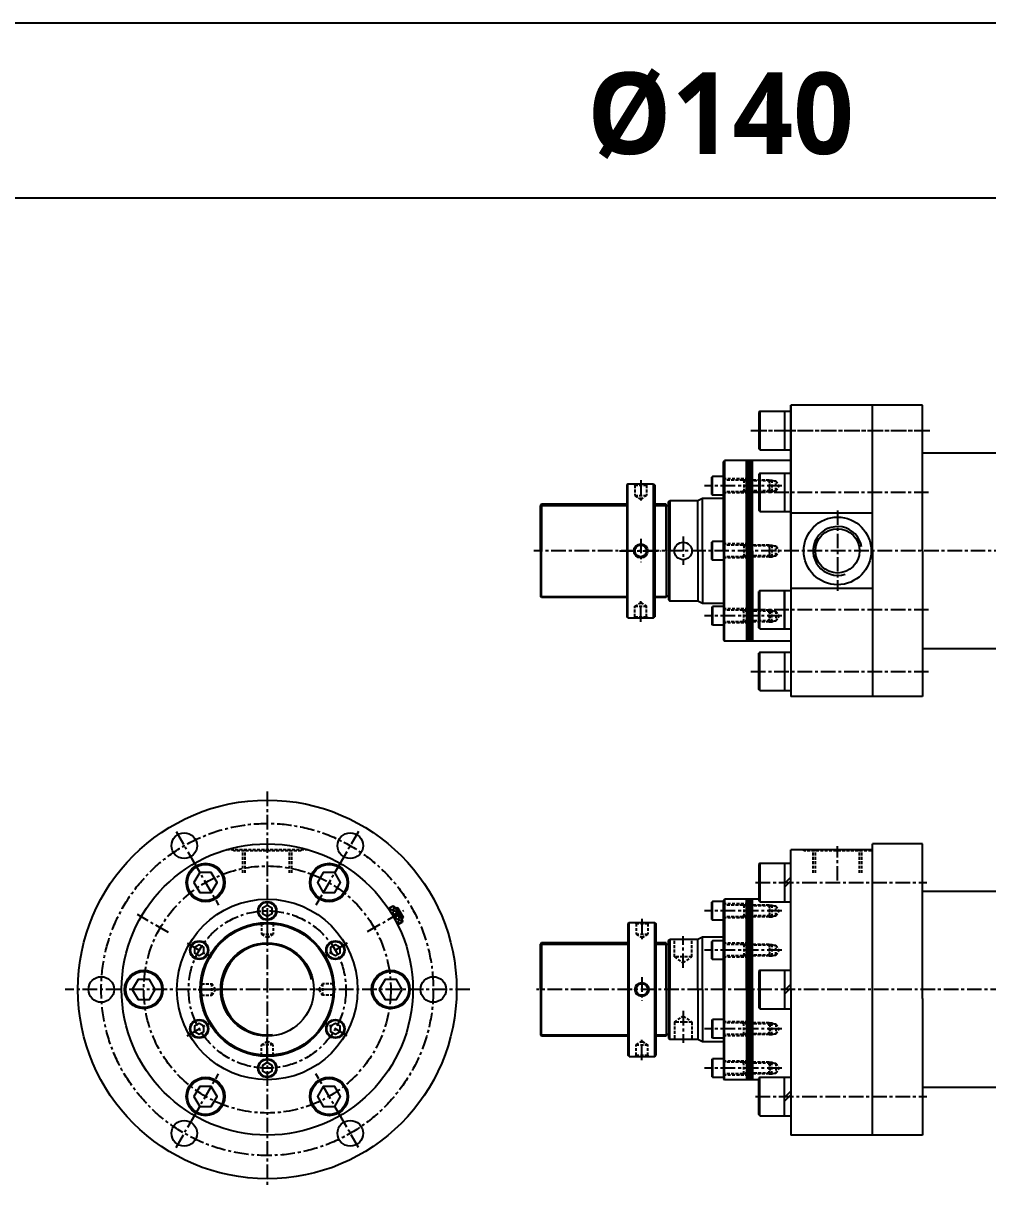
# Model space of a CAD drawing. Extents: x 0 to 8675, y 0 to 2968.
# Drawn here: x 5714 to 6541, y 1969 to 2968 of the extents above; entities that cross this region are included whole.
import ezdxf

# ---------------------------------------------------------------- set-up
doc = ezdxf.new("R2010")
doc.units = 0
doc.header["$LTSCALE"] = 5
doc.header["$MEASUREMENT"] = 0
doc.header["$PDMODE"] = 34
doc.linetypes.add('CENTERX2', pattern=[4, 2.5, -0.5, 0.5, -0.5])
doc.linetypes.add('HIDDENX2', pattern=[0.75, 0.5, -0.25])
doc.layers.get('0').update_dxf_attribs({"linetype": 'CONTINUOUS'})
doc.layers.get('Defpoints').update_dxf_attribs({"linetype": 'CONTINUOUS'})
for name, color, linetype in [('CEN', 1, 'CENTERX2'), ('HID', 2, 'HIDDENX2'), ('ML', 3, 'CONTINUOUS'), ('테두리', 7, 'CONTINUOUS')]:
    doc.layers.add(name, color=color, linetype=linetype)
doc.styles.add('문자', font='romans.shx')

msp = doc.modelspace()

# ---------------------------------------------------------------- linework, layer by layer
for p, q in [((6960.85, 2967.77), (0, 2967.77)), ((6960.85, 2817.77), (0, 2817.77))]:
    msp.add_line(p, q)
at = {"layer": 'CEN'}
for p, q in [((6338.13, 2618.28), (6491.67, 2618.28)), ((6339.13, 2618.28), (6491.67, 2618.28)), ((6243.51, 2575.65), (6243.51, 2556.1)), ((6364.58, 2570.74), (6298.11, 2570.74)), ((6338.13, 2565.28), (6491.67, 2565.28)), ((6412.42, 2549.68), (6412.42, 2480.65)), ((6279.92, 2527.24), (6279.92, 2502.86)), ((6243.51, 2525.42), (6243.51, 2505.14)), ((6859.26, 2514.91), (6151.8, 2514.91)), ((6225.38, 2514.91), (6260.65, 2514.91)), ((6225.38, 2514.91), (6260.65, 2514.91)), ((6243.51, 2454.16), (6243.51, 2473.72)), ((6364.58, 2459.08), (6298.11, 2459.08)), ((6338.13, 2464.54), (6491.67, 2464.54)), ((6338.13, 2411.54), (6491.67, 2411.54)), ((5922.97, 2308.35), (5922.97, 1969.24)), ((5844.72, 2274.05), (5858.72, 2249.8)), ((6001.22, 2274.05), (5987.22, 2249.8)), ((6412.42, 2231.92), (6412.42, 2261.45)), ((5858.76, 2249.74), (5881.18, 2210.9)), ((5987.18, 2249.74), (5964.76, 2210.9)), ((6342.13, 2230.32), (6489.13, 2230.32)), ((5838.11, 2187.51), (5811.55, 2202.85)), ((5922.97, 2197.76), (5922.97, 2179.71)), ((6009.09, 2188.24), (6040.24, 2206.22)), ((6244.51, 2199.26), (6244.51, 2179.71)), ((6364.58, 2206.02), (6298.11, 2206.02)), ((5854.28, 2178.18), (5874.75, 2166.36)), ((5991.66, 2178.18), (5971.2, 2166.36)), ((6279.92, 2156.97), (6279.92, 2184.4)), ((6364.58, 2172.27), (6298.11, 2172.27)), ((6244.51, 2149.03), (6244.51, 2128.75)), ((6096.96, 2138.52), (5749.59, 2138.52)), ((5863.73, 2138.52), (5881.79, 2138.52)), ((5982.22, 2138.52), (5964.16, 2138.52)), ((6856.13, 2138.52), (6154.07, 2138.52)), ((6279.92, 2120.07), (6279.92, 2092.64)), ((5854.28, 2098.86), (5874.75, 2110.68)), ((5991.66, 2098.86), (5971.2, 2110.68)), ((5922.97, 2079.27), (5922.97, 2097.33)), ((6244.51, 2077.77), (6244.51, 2097.33)), ((6364.58, 2104.77), (6298.11, 2104.77)), ((6364.58, 2071.02), (6298.11, 2071.02)), ((5858.76, 2027.3), (5881.18, 2066.14)), ((5987.18, 2027.3), (5964.76, 2066.14)), ((6342.13, 2046.72), (6489.13, 2046.72)), ((5844.72, 2002.99), (5858.72, 2027.23)), ((6001.22, 2002.99), (5987.22, 2027.23))]:
    msp.add_line(p, q, dxfattribs=at)
for radius in [142.5, 106, 67.5]:
    msp.add_circle((5922.97, 2138.52), radius, dxfattribs=at)
at = {"layer": 'Defpoints', "color": 0, "linetype": 'ByBlock'}
for p in [(6315.42, 2216.02), (6315.42, 2216.02), (6267.42, 2096.52), (6315.42, 2061.02), (6315.42, 2061.02)]:
    msp.add_point(p, dxfattribs=at)
at = {"layer": 'HID'}
for p, q in [((6339.42, 2576.74), (6315.42, 2576.74)), ((6238.51, 2571.41), (6237.51, 2572.41)), ((6238.51, 2571.41), (6248.51, 2571.41)), ((6238.51, 2571.41), (6238.51, 2562.41)), ((6248.51, 2571.41), (6249.51, 2572.41)), ((6248.51, 2571.41), (6248.51, 2562.41)), ((6353.67, 2575.74), (6315.42, 2575.74)), ((6331.96, 2574.99), (6330.51, 2575.74)), ((6331.96, 2566.49), (6330.51, 2565.74)), ((6331.96, 2575.74), (6331.96, 2565.74)), ((6354.42, 2574.99), (6331.96, 2574.99)), ((6354.42, 2566.49), (6331.96, 2566.49)), ((6353.67, 2575.74), (6353.67, 2565.74)), ((6353.67, 2575.74), (6355.96, 2575.74)), ((6354.42, 2574.99), (6353.67, 2575.74)), ((6354.42, 2566.49), (6353.67, 2565.74)), ((6354.42, 2566.49), (6354.42, 2574.99)), ((6354.42, 2574.99), (6359.42, 2574.99)), ((6354.42, 2566.49), (6359.42, 2566.49)), ((6355.96, 2575.74), (6355.96, 2565.74)), ((6355.96, 2575.74), (6357.73, 2574.99)), ((6355.96, 2565.74), (6357.73, 2566.49)), ((6359.42, 2566.49), (6359.42, 2574.99)), ((6359.42, 2574.99), (6362.37, 2570.74)), ((6359.42, 2566.49), (6362.37, 2570.74)), ((6238.51, 2562.41), (6243.51, 2559.24)), ((6238.51, 2562.41), (6248.51, 2562.41)), ((6243.51, 2559.24), (6248.51, 2562.41)), ((6353.67, 2565.74), (6315.42, 2565.74)), ((6339.42, 2564.74), (6315.42, 2564.74)), ((6353.67, 2565.74), (6355.96, 2565.74)), ((6339.42, 2520.91), (6315.42, 2520.91)), ((6353.67, 2519.91), (6315.42, 2519.91)), ((6331.96, 2519.16), (6330.51, 2519.91)), ((6331.96, 2519.91), (6331.96, 2509.91)), ((6354.42, 2519.16), (6331.96, 2519.16)), ((6353.67, 2519.91), (6355.96, 2519.91)), ((6354.42, 2519.16), (6353.67, 2519.91)), ((6353.67, 2519.91), (6353.67, 2509.91)), ((6354.42, 2519.16), (6359.42, 2519.16)), ((6354.42, 2510.66), (6354.42, 2519.16)), ((6355.96, 2519.91), (6357.73, 2519.16)), ((6355.96, 2519.91), (6355.96, 2509.91)), ((6359.42, 2510.66), (6359.42, 2519.16)), ((6359.42, 2519.16), (6362.37, 2514.91)), ((6353.67, 2509.91), (6315.42, 2509.91)), ((6339.42, 2508.91), (6315.42, 2508.91)), ((6331.96, 2510.66), (6330.51, 2509.91)), ((6354.42, 2510.66), (6331.96, 2510.66)), ((6354.42, 2510.66), (6353.67, 2509.91)), ((6353.67, 2509.91), (6355.96, 2509.91)), ((6354.42, 2510.66), (6359.42, 2510.66)), ((6355.96, 2509.91), (6357.73, 2510.66)), ((6359.42, 2510.66), (6362.37, 2514.91)), ((6238.51, 2467.41), (6243.51, 2470.57)), ((6238.51, 2458.41), (6238.51, 2467.41)), ((6238.51, 2467.41), (6248.51, 2467.41)), ((6243.51, 2470.57), (6248.51, 2467.41)), ((6248.51, 2458.41), (6248.51, 2467.41)), ((6238.51, 2458.41), (6237.51, 2457.41)), ((6238.51, 2458.41), (6248.51, 2458.41)), ((6248.51, 2458.41), (6249.51, 2457.41)), ((6339.42, 2465.08), (6315.42, 2465.08)), ((6353.67, 2464.08), (6315.42, 2464.08)), ((6331.96, 2463.33), (6330.51, 2464.08)), ((6331.96, 2454.08), (6331.96, 2464.08)), ((6354.42, 2463.33), (6331.96, 2463.33)), ((6353.67, 2454.08), (6353.67, 2464.08)), ((6353.67, 2464.08), (6355.96, 2464.08)), ((6354.42, 2463.33), (6353.67, 2464.08)), ((6354.42, 2463.33), (6354.42, 2454.83)), ((6354.42, 2463.33), (6359.42, 2463.33)), ((6355.96, 2454.08), (6355.96, 2464.08)), ((6355.96, 2464.08), (6357.73, 2463.33)), ((6359.42, 2463.33), (6359.42, 2454.83)), ((6359.42, 2463.33), (6362.37, 2459.08)), ((6359.42, 2454.83), (6362.37, 2459.08)), ((6353.67, 2454.08), (6315.42, 2454.08)), ((6339.42, 2453.08), (6315.42, 2453.08)), ((6331.96, 2454.83), (6330.51, 2454.08)), ((6354.42, 2454.83), (6331.96, 2454.83)), ((6354.42, 2454.83), (6353.67, 2454.08)), ((6353.67, 2454.08), (6355.96, 2454.08)), ((6354.42, 2454.83), (6359.42, 2454.83)), ((6355.96, 2454.08), (6357.73, 2454.83)), ((5957.97, 2258.52), (5887.97, 2258.52)), ((5893.97, 2257.52), (5893.97, 2258.52)), ((5951.97, 2257.52), (5893.97, 2257.52)), ((5902.02, 2238.52), (5902.02, 2257.52)), ((5903.97, 2238.52), (5903.97, 2257.52)), ((5941.97, 2238.52), (5941.97, 2257.52)), ((5943.92, 2238.52), (5943.92, 2257.52)), ((5951.97, 2257.52), (5951.97, 2258.52)), ((6383.42, 2257.52), (6383.42, 2258.52)), ((6441.42, 2257.52), (6383.42, 2257.52)), ((6391.47, 2238.52), (6391.47, 2257.52)), ((6393.42, 2238.52), (6393.42, 2257.52)), ((6431.42, 2238.52), (6431.42, 2257.52)), ((6433.37, 2238.52), (6433.37, 2257.52)), ((6441.42, 2257.52), (6441.42, 2258.52)), ((6339.42, 2212.02), (6315.42, 2212.02)), ((6353.67, 2211.02), (6315.42, 2211.02)), ((6331.96, 2210.27), (6330.51, 2211.02)), ((6331.96, 2211.02), (6331.96, 2201.02)), ((6354.42, 2210.27), (6331.96, 2210.27)), ((6353.67, 2211.02), (6355.96, 2211.02)), ((6353.67, 2211.02), (6353.67, 2201.02)), ((6354.42, 2210.27), (6353.67, 2211.02)), ((6354.42, 2210.27), (6359.42, 2210.27)), ((6354.42, 2201.77), (6354.42, 2210.27)), ((6355.96, 2211.02), (6357.73, 2210.27)), ((6355.96, 2211.02), (6355.96, 2201.02)), ((6359.42, 2210.27), (6362.37, 2206.02)), ((6359.42, 2201.77), (6359.42, 2210.27)), ((6353.67, 2201.02), (6315.42, 2201.02)), ((6339.42, 2200.02), (6315.42, 2200.02)), ((6331.96, 2201.77), (6330.51, 2201.02)), ((6354.42, 2201.77), (6331.96, 2201.77)), ((6354.42, 2201.77), (6353.67, 2201.02)), ((6353.67, 2201.02), (6355.96, 2201.02)), ((6354.42, 2201.77), (6359.42, 2201.77)), ((6355.96, 2201.02), (6357.73, 2201.77)), ((6359.42, 2201.77), (6362.37, 2206.02)), ((5917.97, 2195.02), (5917.28, 2195.72)), ((5917.97, 2195.02), (5917.97, 2186.02)), ((5917.97, 2195.02), (5927.97, 2195.02)), ((5927.97, 2195.02), (5928.67, 2195.72)), ((5927.97, 2195.02), (5927.97, 2186.02)), ((6239.51, 2195.02), (6238.51, 2196.02)), ((6239.51, 2195.02), (6239.51, 2186.02)), ((6239.51, 2195.02), (6249.51, 2195.02)), ((6249.51, 2195.02), (6250.51, 2196.02)), ((6249.51, 2195.02), (6249.51, 2186.02)), ((5917.97, 2186.02), (5927.97, 2186.02)), ((5917.97, 2186.02), (5922.97, 2182.85)), ((5922.97, 2182.85), (5927.97, 2186.02)), ((6239.51, 2186.02), (6249.51, 2186.02)), ((6239.51, 2186.02), (6244.51, 2182.85)), ((6244.51, 2182.85), (6249.51, 2186.02)), ((6272.42, 2166.52), (6272.42, 2181.52)), ((6287.42, 2166.52), (6287.42, 2181.52)), ((6339.42, 2178.27), (6315.42, 2178.27)), ((6353.67, 2177.27), (6315.42, 2177.27)), ((6331.96, 2176.52), (6330.51, 2177.27)), ((6331.96, 2177.27), (6331.96, 2167.27)), ((6354.42, 2176.52), (6353.67, 2177.27)), ((6353.67, 2177.27), (6355.96, 2177.27)), ((6353.67, 2177.27), (6353.67, 2167.27)), ((6355.96, 2177.27), (6357.73, 2176.52)), ((6355.96, 2177.27), (6355.96, 2167.27)), ((6353.67, 2167.27), (6315.42, 2167.27)), ((6331.96, 2168.02), (6330.51, 2167.27)), ((6354.42, 2176.52), (6331.96, 2176.52)), ((6354.42, 2168.02), (6331.96, 2168.02)), ((6354.42, 2168.02), (6353.67, 2167.27)), ((6353.67, 2167.27), (6355.96, 2167.27)), ((6354.42, 2176.52), (6359.42, 2176.52)), ((6354.42, 2168.02), (6354.42, 2176.52)), ((6354.42, 2168.02), (6359.42, 2168.02)), ((6355.96, 2167.27), (6357.73, 2168.02)), ((6359.42, 2176.52), (6362.37, 2172.27)), ((6359.42, 2168.02), (6359.42, 2176.52)), ((6359.42, 2168.02), (6362.37, 2172.27)), ((6287.42, 2166.52), (6272.42, 2166.52)), ((6272.42, 2166.52), (6279.92, 2161.36)), ((6279.92, 2161.36), (6287.42, 2166.52)), ((6339.42, 2166.27), (6315.42, 2166.27)), ((5866.47, 2143.52), (5865.78, 2144.22)), ((5866.47, 2143.52), (5875.47, 2143.52)), ((5866.47, 2133.52), (5866.47, 2143.52)), ((5878.64, 2138.52), (5875.47, 2143.52)), ((5875.47, 2133.52), (5875.47, 2143.52)), ((5875.47, 2133.52), (5878.64, 2138.52)), ((5970.47, 2143.52), (5967.31, 2138.52)), ((5967.31, 2138.52), (5970.47, 2133.52)), ((5979.47, 2143.52), (5970.47, 2143.52)), ((5970.47, 2143.52), (5970.47, 2133.52)), ((5979.47, 2143.52), (5980.17, 2144.22)), ((5979.47, 2143.52), (5979.47, 2133.52)), ((5866.47, 2133.52), (5865.78, 2132.82)), ((5866.47, 2133.52), (5875.47, 2133.52)), ((5979.47, 2133.52), (5970.47, 2133.52)), ((5979.47, 2133.52), (5980.17, 2132.82)), ((6272.42, 2110.52), (6279.92, 2115.68)), ((6287.42, 2110.52), (6272.42, 2110.52)), ((6272.42, 2110.52), (6272.42, 2095.52)), ((6279.92, 2115.68), (6287.42, 2110.52)), ((6287.42, 2110.52), (6287.42, 2095.52)), ((6339.42, 2110.77), (6315.42, 2110.77)), ((6353.67, 2109.77), (6315.42, 2109.77)), ((6331.96, 2109.02), (6330.51, 2109.77)), ((6331.96, 2099.77), (6331.96, 2109.77)), ((6354.42, 2109.02), (6331.96, 2109.02)), ((6354.42, 2109.02), (6353.67, 2109.77)), ((6353.67, 2109.77), (6355.96, 2109.77)), ((6353.67, 2099.77), (6353.67, 2109.77)), ((6354.42, 2109.02), (6359.42, 2109.02)), ((6354.42, 2109.02), (6354.42, 2100.52)), ((6355.96, 2109.77), (6357.73, 2109.02)), ((6355.96, 2099.77), (6355.96, 2109.77)), ((6359.42, 2109.02), (6362.37, 2104.77)), ((6359.42, 2109.02), (6359.42, 2100.52)), ((6353.67, 2099.77), (6315.42, 2099.77)), ((6339.42, 2098.77), (6315.42, 2098.77)), ((6331.96, 2100.52), (6330.51, 2099.77)), ((6354.42, 2100.52), (6331.96, 2100.52)), ((6354.42, 2100.52), (6353.67, 2099.77)), ((6353.67, 2099.77), (6355.96, 2099.77)), ((6354.42, 2100.52), (6359.42, 2100.52)), ((6355.96, 2099.77), (6357.73, 2100.52)), ((6359.42, 2100.52), (6362.37, 2104.77)), ((5922.97, 2094.18), (5917.97, 2091.02)), ((5917.97, 2082.02), (5917.97, 2091.02)), ((5927.97, 2091.02), (5917.97, 2091.02)), ((5927.97, 2091.02), (5922.97, 2094.18)), ((5927.97, 2082.02), (5927.97, 2091.02)), ((6239.51, 2091.02), (6244.51, 2094.18)), ((6239.51, 2082.02), (6239.51, 2091.02)), ((6239.51, 2091.02), (6249.51, 2091.02)), ((6244.51, 2094.18), (6249.51, 2091.02)), ((6249.51, 2082.02), (6249.51, 2091.02)), ((5917.97, 2082.02), (5917.28, 2081.32)), ((5927.97, 2082.02), (5917.97, 2082.02)), ((5927.97, 2082.02), (5928.67, 2081.32)), ((6239.51, 2082.02), (6238.51, 2081.02)), ((6239.51, 2082.02), (6249.51, 2082.02)), ((6249.51, 2082.02), (6250.51, 2081.02)), ((6339.42, 2077.02), (6315.42, 2077.02)), ((6353.67, 2076.02), (6315.42, 2076.02)), ((6331.96, 2075.27), (6330.51, 2076.02)), ((6331.96, 2066.02), (6331.96, 2076.02)), ((6354.42, 2075.27), (6331.96, 2075.27)), ((6353.67, 2066.02), (6353.67, 2076.02)), ((6354.42, 2075.27), (6353.67, 2076.02)), ((6353.67, 2076.02), (6355.96, 2076.02)), ((6354.42, 2075.27), (6354.42, 2066.77)), ((6354.42, 2075.27), (6359.42, 2075.27)), ((6355.96, 2066.02), (6355.96, 2076.02)), ((6355.96, 2076.02), (6357.73, 2075.27)), ((6359.42, 2075.27), (6359.42, 2066.77)), ((6359.42, 2075.27), (6362.37, 2071.02)), ((6359.42, 2066.77), (6362.37, 2071.02)), ((6353.67, 2066.02), (6315.42, 2066.02)), ((6339.42, 2065.02), (6315.42, 2065.02)), ((6331.96, 2066.77), (6330.51, 2066.02)), ((6354.42, 2066.77), (6331.96, 2066.77)), ((6354.42, 2066.77), (6353.67, 2066.02)), ((6353.67, 2066.02), (6355.96, 2066.02)), ((6354.42, 2066.77), (6359.42, 2066.77)), ((6355.96, 2066.02), (6357.73, 2066.77))]:
    msp.add_line(p, q, dxfattribs=at)
at = {"layer": 'ML'}
for p, q in [((6485.42, 2639.91), (6372.42, 2639.91)), ((6372.42, 2639.91), (6372.42, 2389.91)), ((6372.42, 2514.91), (6372.42, 2639.91)), ((6372.42, 2581.78), (6372.42, 2639.91)), ((6442.42, 2514.91), (6442.42, 2639.91)), ((6442.42, 2514.91), (6442.42, 2637.84)), ((6485.42, 2514.91), (6485.42, 2639.91)), ((6485.42, 2514.91), (6485.42, 2639.91)), ((6345.82, 2634.78), (6344.82, 2633.78)), ((6344.82, 2633.78), (6344.82, 2602.78)), ((6345.82, 2634.78), (6345.82, 2601.78)), ((6345.82, 2634.78), (6372.42, 2634.78)), ((6366.82, 2634.78), (6366.82, 2601.78)), ((6372.42, 2514.91), (6372.42, 2634.91)), ((6345.82, 2601.78), (6344.82, 2602.78)), ((6345.82, 2601.78), (6372.42, 2601.78)), ((6669.42, 2598.91), (6485.42, 2598.91)), ((6314.42, 2591.41), (6315.42, 2592.41)), ((6314.42, 2514.91), (6314.42, 2591.41)), ((6315.42, 2592.41), (6315.42, 2514.91)), ((6372.42, 2592.41), (6315.42, 2592.41)), ((6334.42, 2514.91), (6334.42, 2592.41)), ((6336.08, 2514.91), (6336.08, 2592.41)), ((6337.75, 2514.91), (6337.75, 2592.41)), ((6339.42, 2514.91), (6339.42, 2592.41)), ((6305.02, 2578.74), (6304.42, 2578.14)), ((6304.42, 2563.34), (6304.42, 2578.14)), ((6305.02, 2562.74), (6305.02, 2578.74)), ((6314.42, 2578.74), (6305.02, 2578.74)), ((6345.82, 2581.78), (6344.82, 2580.78)), ((6344.82, 2580.78), (6344.82, 2549.78)), ((6345.82, 2581.78), (6345.82, 2548.78)), ((6345.82, 2581.78), (6372.42, 2581.78)), ((6366.82, 2581.78), (6366.82, 2548.78)), ((6232.51, 2572.41), (6231.51, 2571.41)), ((6231.51, 2571.41), (6231.51, 2458.41)), ((6232.51, 2572.41), (6254.51, 2572.41)), ((6232.51, 2457.41), (6232.51, 2572.41)), ((6254.51, 2457.41), (6254.51, 2572.41)), ((6254.51, 2572.41), (6255.51, 2571.41)), ((6255.51, 2571.41), (6255.51, 2458.41)), ((6267.42, 2556.91), (6268.42, 2557.91)), ((6267.42, 2514.91), (6267.42, 2556.91)), ((6268.42, 2557.91), (6268.42, 2514.91)), ((6292.42, 2557.91), (6268.42, 2557.91)), ((6292.42, 2557.91), (6268.42, 2557.91)), ((6296.42, 2559.91), (6292.42, 2557.91)), ((6296.42, 2559.91), (6292.42, 2557.91)), ((6292.42, 2514.91), (6292.42, 2557.91)), ((6292.42, 2514.91), (6292.42, 2557.91)), ((6296.42, 2514.91), (6296.42, 2559.91)), ((6302.42, 2559.91), (6296.42, 2559.91)), ((6296.42, 2514.91), (6296.42, 2559.91)), ((6314.42, 2559.91), (6296.42, 2559.91)), ((6304.42, 2563.34), (6305.02, 2562.74)), ((6314.42, 2562.74), (6305.02, 2562.74)), ((6158.42, 2554.91), (6157.42, 2553.91)), ((6157.42, 2514.91), (6157.42, 2553.91)), ((6158.42, 2554.91), (6158.42, 2514.91)), ((6231.51, 2554.91), (6158.42, 2554.91)), ((6265.42, 2554.91), (6255.51, 2554.91)), ((6255.51, 2554.91), (6255.51, 2474.91)), ((6265.42, 2514.91), (6265.42, 2554.91)), ((6267.42, 2553.66), (6265.42, 2553.66)), ((6345.82, 2548.78), (6344.82, 2549.78)), ((6345.82, 2548.78), (6372.42, 2548.78)), ((6372.42, 2514.91), (6372.42, 2548.78)), ((6442.42, 2547.28), (6372.42, 2547.28)), ((6305.02, 2522.91), (6304.42, 2522.31)), ((6304.42, 2507.51), (6304.42, 2522.31)), ((6305.02, 2506.91), (6305.02, 2522.91)), ((6314.42, 2522.91), (6305.02, 2522.91)), ((6157.42, 2514.91), (6157.42, 2475.91)), ((6158.42, 2474.91), (6158.42, 2514.91)), ((6265.42, 2514.91), (6265.42, 2474.91)), ((6267.42, 2514.91), (6267.42, 2472.91)), ((6268.42, 2471.91), (6268.42, 2514.91)), ((6292.42, 2514.91), (6292.42, 2471.91)), ((6292.42, 2514.91), (6292.42, 2471.91)), ((6296.42, 2514.91), (6296.42, 2469.91)), ((6296.42, 2514.91), (6296.42, 2469.91)), ((6304.42, 2507.51), (6305.02, 2506.91)), ((6314.42, 2506.91), (6305.02, 2506.91)), ((6314.42, 2514.91), (6314.42, 2438.41)), ((6315.42, 2437.41), (6315.42, 2514.91)), ((6334.42, 2514.91), (6334.42, 2437.41)), ((6336.08, 2514.91), (6336.08, 2437.41)), ((6337.75, 2514.91), (6337.75, 2437.41)), ((6339.42, 2514.91), (6339.42, 2437.41)), ((6372.42, 2514.91), (6372.42, 2389.91)), ((6372.42, 2514.91), (6372.42, 2389.91)), ((6372.42, 2514.91), (6372.42, 2389.91)), ((6442.42, 2514.91), (6442.42, 2389.91)), ((6442.42, 2514.91), (6442.42, 2389.91)), ((6485.42, 2514.91), (6485.42, 2389.91)), ((6485.42, 2514.91), (6485.42, 2389.91)), ((6485.42, 2514.91), (6485.42, 2389.91)), ((6345.82, 2481.04), (6344.82, 2480.04)), ((6344.82, 2449.04), (6344.82, 2480.04)), ((6344.82, 2449.04), (6344.82, 2480.04)), ((6345.82, 2448.04), (6345.82, 2481.04)), ((6345.82, 2448.04), (6345.82, 2481.04)), ((6345.82, 2481.04), (6372.42, 2481.04)), ((6345.82, 2481.04), (6372.42, 2481.04)), ((6366.82, 2448.04), (6366.82, 2481.04)), ((6366.82, 2481.04), (6366.82, 2448.04)), ((6442.42, 2482.54), (6372.42, 2482.54)), ((6158.42, 2474.91), (6157.42, 2475.91)), ((6231.51, 2474.91), (6158.42, 2474.91)), ((6265.42, 2474.91), (6255.51, 2474.91)), ((6267.42, 2476.16), (6265.42, 2476.16)), ((6267.42, 2472.91), (6268.42, 2471.91)), ((6292.42, 2471.91), (6268.42, 2471.91)), ((6292.42, 2471.91), (6268.42, 2471.91)), ((6296.42, 2469.91), (6292.42, 2471.91)), ((6296.42, 2469.91), (6292.42, 2471.91)), ((6302.42, 2469.91), (6296.42, 2469.91)), ((6302.42, 2469.91), (6296.42, 2469.91)), ((6314.42, 2469.91), (6296.42, 2469.91)), ((6314.42, 2469.91), (6296.42, 2469.91)), ((6304.42, 2466.48), (6305.02, 2467.08)), ((6304.42, 2466.48), (6304.42, 2451.68)), ((6305.02, 2467.08), (6305.02, 2451.08)), ((6314.42, 2467.08), (6305.02, 2467.08)), ((6232.51, 2457.41), (6231.51, 2458.41)), ((6232.51, 2457.41), (6254.51, 2457.41)), ((6254.51, 2457.41), (6255.51, 2458.41)), ((6305.02, 2451.08), (6304.42, 2451.68)), ((6314.42, 2451.08), (6305.02, 2451.08)), ((6345.82, 2448.04), (6344.82, 2449.04)), ((6345.82, 2448.04), (6372.42, 2448.04)), ((6345.82, 2448.04), (6372.42, 2448.04)), ((6314.42, 2438.41), (6315.42, 2437.41)), ((6372.42, 2437.41), (6315.42, 2437.41)), ((6345.82, 2428.04), (6344.82, 2427.04)), ((6344.82, 2396.04), (6344.82, 2427.04)), ((6345.82, 2395.04), (6345.82, 2428.04)), ((6345.82, 2428.04), (6372.42, 2428.04)), ((6366.82, 2428.04), (6366.82, 2395.04)), ((6669.42, 2430.91), (6485.42, 2430.91)), ((6345.82, 2395.04), (6344.82, 2396.04)), ((6345.82, 2395.04), (6372.42, 2395.04)), ((6485.42, 2389.91), (6372.42, 2389.91)), ((6485.42, 2389.91), (6416.01, 2389.91)), ((6372.42, 2138.52), (6372.42, 2258.52)), ((6442.42, 2258.52), (6372.42, 2258.52)), ((6372.42, 2138.52), (6372.42, 2258.52)), ((6372.42, 2138.52), (6372.42, 2258.52)), ((6372.42, 2138.52), (6372.42, 2258.52)), ((6372.42, 2138.52), (6372.42, 2258.52)), ((6442.42, 2138.52), (6442.42, 2263.52)), ((6485.42, 2263.52), (6442.42, 2263.52)), ((6442.42, 2013.52), (6442.42, 2261.45)), ((6485.42, 2130.67), (6485.42, 2263.52)), ((6485.42, 2130.67), (6485.42, 2263.52)), ((6485.42, 2138.52), (6485.42, 2261.45)), ((6345.82, 2246.82), (6344.82, 2245.82)), ((6345.82, 2246.82), (6345.82, 2213.82)), ((6345.82, 2246.82), (6372.42, 2246.82)), ((6366.82, 2246.82), (6366.82, 2213.82)), ((6344.82, 2245.82), (6344.82, 2214.82)), ((6372.42, 2234.9), (6366.82, 2229.51)), ((6372.42, 2231.76), (6366.82, 2226.37)), ((6669.42, 2222.52), (6485.42, 2222.52)), ((6030.69, 2209.95), (6027.01, 2207.82)), ((6030.69, 2209.95), (6027.23, 2207.95)), ((6030.84, 2209.91), (6027.28, 2207.85)), ((6032.06, 2209.58), (6030.69, 2209.95)), ((6032.06, 2209.58), (6039.06, 2197.46)), ((6034.36, 2208.6), (6033.06, 2207.85)), ((6039.36, 2199.94), (6034.36, 2208.6)), ((6035.04, 2208.42), (6034.36, 2208.6)), ((6039.54, 2200.62), (6035.04, 2208.42)), ((6035.04, 2208.42), (6039.54, 2200.62)), ((6305.02, 2214.02), (6304.42, 2213.42)), ((6304.42, 2198.62), (6304.42, 2213.42)), ((6305.02, 2198.02), (6305.02, 2214.02)), ((6314.42, 2214.02), (6305.02, 2214.02)), ((6314.42, 2215.02), (6315.42, 2216.02)), ((6314.42, 2138.52), (6314.42, 2215.02)), ((6315.42, 2216.02), (6315.42, 2138.52)), ((6344.82, 2216.02), (6315.42, 2216.02)), ((6334.42, 2138.52), (6334.42, 2216.02)), ((6336.08, 2138.52), (6336.08, 2216.02)), ((6337.75, 2138.52), (6337.75, 2216.02)), ((6339.42, 2138.52), (6339.42, 2216.02)), ((6345.82, 2213.82), (6344.82, 2214.82)), ((6345.82, 2213.82), (6372.42, 2213.82)), ((6034.91, 2204.64), (6030.58, 2202.14)), ((6036.21, 2202.39), (6031.88, 2199.89)), ((6039.36, 2199.94), (6038.06, 2199.19)), ((6039.06, 2197.46), (6038.69, 2196.09)), ((6039.54, 2200.62), (6039.36, 2199.94)), ((6304.42, 2198.62), (6305.02, 2198.02)), ((6314.42, 2198.02), (6305.02, 2198.02)), ((6038.69, 2196.09), (6035.01, 2193.96)), ((6038.73, 2196.24), (6035.17, 2194.18)), ((6233.51, 2196.02), (6232.51, 2195.02)), ((6232.51, 2195.02), (6232.51, 2082.02)), ((6233.51, 2081.02), (6233.51, 2196.02)), ((6233.51, 2196.02), (6255.51, 2196.02)), ((6255.51, 2081.02), (6255.51, 2196.02)), ((6255.51, 2196.02), (6256.51, 2195.02)), ((6256.51, 2195.02), (6256.51, 2082.02)), ((6158.42, 2178.52), (6157.42, 2177.52)), ((6157.42, 2138.52), (6157.42, 2177.52)), ((6158.42, 2178.52), (6158.42, 2138.52)), ((6232.51, 2178.52), (6158.42, 2178.52)), ((6265.42, 2178.52), (6256.51, 2178.52)), ((6256.51, 2178.52), (6256.51, 2098.52)), ((6265.42, 2138.52), (6265.42, 2178.52)), ((6267.42, 2177.27), (6265.42, 2177.27)), ((6267.42, 2180.52), (6268.42, 2181.52)), ((6267.42, 2138.52), (6267.42, 2180.52)), ((6292.42, 2181.52), (6268.42, 2181.52)), ((6268.42, 2181.52), (6268.42, 2138.52)), ((6292.42, 2181.52), (6268.42, 2181.52)), ((6296.42, 2183.52), (6292.42, 2181.52)), ((6296.42, 2183.52), (6292.42, 2181.52)), ((6292.42, 2138.52), (6292.42, 2181.52)), ((6292.42, 2138.52), (6292.42, 2181.52)), ((6312.42, 2183.52), (6296.42, 2183.52)), ((6296.42, 2138.52), (6296.42, 2183.52)), ((6296.42, 2138.52), (6296.42, 2183.52)), ((6314.42, 2183.52), (6296.42, 2183.52)), ((6305.02, 2180.27), (6304.42, 2179.67)), ((6304.42, 2164.87), (6304.42, 2179.67)), ((6305.02, 2164.27), (6305.02, 2180.27)), ((6314.42, 2180.27), (6305.02, 2180.27)), ((6372.42, 2138.52), (6372.42, 2172.39)), ((6304.42, 2164.87), (6305.02, 2164.27)), ((6314.42, 2164.27), (6305.02, 2164.27)), ((6345.82, 2155.02), (6344.82, 2154.02)), ((6344.82, 2154.02), (6344.82, 2123.02)), ((6345.82, 2155.02), (6345.82, 2122.02)), ((6345.82, 2155.02), (6372.42, 2155.02)), ((6366.82, 2155.02), (6366.82, 2122.02)), ((6157.42, 2138.52), (6157.42, 2099.52)), ((6158.42, 2098.52), (6158.42, 2138.52)), ((6265.42, 2138.52), (6265.42, 2098.52)), ((6267.42, 2138.52), (6267.42, 2096.52)), ((6268.42, 2095.52), (6268.42, 2138.52)), ((6292.42, 2138.52), (6292.42, 2095.52)), ((6292.42, 2138.52), (6292.42, 2095.52)), ((6296.42, 2138.52), (6296.42, 2093.52)), ((6296.42, 2138.52), (6296.42, 2093.52)), ((6314.42, 2138.52), (6314.42, 2062.02)), ((6315.42, 2061.02), (6315.42, 2138.52)), ((6334.42, 2138.52), (6334.42, 2061.02)), ((6336.08, 2138.52), (6336.08, 2061.02)), ((6337.75, 2138.52), (6337.75, 2061.02)), ((6339.42, 2138.52), (6339.42, 2061.02)), ((6372.42, 2143.1), (6366.82, 2137.71)), ((6372.42, 2139.96), (6366.82, 2134.57)), ((6372.42, 2138.52), (6372.42, 2013.52)), ((6372.42, 2138.52), (6372.42, 2013.52)), ((6372.42, 2138.52), (6372.42, 2013.52)), ((6372.42, 2138.52), (6372.42, 2013.52)), ((6372.42, 2138.52), (6372.42, 2013.52)), ((6485.42, 2130.67), (6485.42, 2013.52)), ((6485.42, 2130.67), (6485.42, 2045.76)), ((6345.82, 2122.02), (6344.82, 2123.02)), ((6345.82, 2122.02), (6372.42, 2122.02)), ((6304.42, 2112.17), (6305.02, 2112.77)), ((6304.42, 2112.17), (6304.42, 2097.37)), ((6305.02, 2112.77), (6305.02, 2096.77)), ((6314.42, 2112.77), (6305.02, 2112.77)), ((6158.42, 2098.52), (6157.42, 2099.52)), ((6232.51, 2098.52), (6158.42, 2098.52)), ((6265.42, 2098.52), (6256.51, 2098.52)), ((6267.42, 2099.77), (6265.42, 2099.77)), ((6305.02, 2096.77), (6304.42, 2097.37)), ((6267.42, 2096.52), (6268.42, 2095.52)), ((6292.42, 2095.52), (6268.42, 2095.52)), ((6292.42, 2095.52), (6268.42, 2095.52)), ((6296.42, 2093.52), (6292.42, 2095.52)), ((6296.42, 2093.52), (6292.42, 2095.52)), ((6312.42, 2093.52), (6296.42, 2093.52)), ((6314.42, 2093.52), (6296.42, 2093.52)), ((6314.42, 2096.77), (6305.02, 2096.77)), ((6233.51, 2081.02), (6232.51, 2082.02)), ((6233.51, 2081.02), (6255.51, 2081.02)), ((6255.51, 2081.02), (6256.51, 2082.02)), ((6304.42, 2078.42), (6305.02, 2079.02)), ((6304.42, 2078.42), (6304.42, 2063.62)), ((6305.02, 2079.02), (6305.02, 2063.02)), ((6314.42, 2079.02), (6305.02, 2079.02)), ((6314.42, 2063.02), (6305.02, 2063.02)), ((6314.42, 2062.02), (6315.42, 2061.02)), ((6344.82, 2061.02), (6315.42, 2061.02)), ((6345.82, 2063.22), (6344.82, 2062.22)), ((6344.82, 2031.22), (6344.82, 2062.22)), ((6345.82, 2030.22), (6345.82, 2063.22)), ((6345.82, 2063.22), (6372.42, 2063.22)), ((6366.82, 2030.22), (6366.82, 2063.22)), ((6372.42, 2051.31), (6366.82, 2045.91)), ((6372.42, 2048.16), (6366.82, 2042.77)), ((6669.42, 2054.52), (6485.42, 2054.52)), ((6345.82, 2030.22), (6344.82, 2031.22)), ((6345.82, 2030.22), (6372.42, 2030.22)), ((6485.42, 2027.76), (6485.42, 2013.52)), ((6485.42, 2013.52), (6372.42, 2013.52))]:
    msp.add_line(p, q, dxfattribs=at)
for points in [[(5865.02, 2238.89), (5860.07, 2230.32), (5865.02, 2221.74), (5874.92, 2221.74), (5879.87, 2230.32), (5874.92, 2238.89)], [(5980.92, 2238.89), (5971.02, 2238.89), (5966.07, 2230.32), (5971.02, 2221.74), (5980.92, 2221.74), (5985.87, 2230.32)], [(5922.97, 2210.72), (5918.9, 2208.37), (5918.9, 2203.67), (5922.97, 2201.32), (5927.04, 2203.67), (5927.04, 2208.37)], [(5860.45, 2174.62), (5860.45, 2169.92), (5864.52, 2167.57), (5868.59, 2169.92), (5868.59, 2174.62), (5864.52, 2176.97)], [(5985.5, 2174.62), (5981.43, 2176.97), (5977.36, 2174.62), (5977.36, 2169.92), (5981.43, 2167.57), (5985.5, 2169.92)], [(5807.07, 2138.52), (5812.02, 2129.94), (5821.92, 2129.94), (5826.87, 2138.52), (5821.92, 2147.09), (5812.02, 2147.09)], [(6038.87, 2138.52), (6033.92, 2147.09), (6024.02, 2147.09), (6019.07, 2138.52), (6024.02, 2129.94), (6033.92, 2129.94)], [(5860.45, 2102.42), (5864.52, 2100.07), (5868.59, 2102.42), (5868.59, 2107.12), (5864.52, 2109.47), (5860.45, 2107.12)], [(5985.5, 2102.42), (5985.5, 2107.12), (5981.43, 2109.47), (5977.36, 2107.12), (5977.36, 2102.42), (5981.43, 2100.07)], [(5922.97, 2066.32), (5927.04, 2068.67), (5927.04, 2073.37), (5922.97, 2075.72), (5918.9, 2073.37), (5918.9, 2068.67)], [(5865.02, 2038.15), (5874.92, 2038.15), (5879.87, 2046.72), (5874.92, 2055.29), (5865.02, 2055.29), (5860.07, 2046.72)], [(5980.92, 2038.15), (5985.87, 2046.72), (5980.92, 2055.29), (5971.02, 2055.29), (5966.07, 2046.72), (5971.02, 2038.15)]]:
    msp.add_lwpolyline(points, close=True, dxfattribs=at)
for centre, radius in [((6412.42, 2514.91), 29), ((6412.42, 2514.91), 19), ((6243.51, 2514.91), 6), ((6243.51, 2514.91), 5), ((6243.51, 2514.91), 5), ((6279.92, 2514.91), 7.5), ((5922.97, 2138.52), 162.5), ((5851.72, 2261.93), 11), ((5994.22, 2261.93), 11), ((5922.97, 2138.52), 125), ((5869.97, 2230.32), 16.5), ((5975.97, 2230.32), 16.5), ((5869.97, 2230.32), 15.5), ((5975.97, 2230.32), 15.5), ((5922.97, 2138.52), 77.5), ((5922.97, 2206.02), 8), ((5922.97, 2206.02), 7.4), ((5922.97, 2138.52), 57.5), ((5922.97, 2138.52), 56.5), ((5864.52, 2172.27), 8), ((5864.52, 2172.27), 7.4), ((5922.97, 2138.52), 40), ((5981.43, 2172.27), 8), ((5981.43, 2172.27), 7.4), ((5780.47, 2138.52), 11), ((5816.97, 2138.52), 16.5), ((5816.97, 2138.52), 15.5), ((6028.97, 2138.52), 16.5), ((6028.97, 2138.52), 15.5), ((6065.47, 2138.52), 11), ((6244.51, 2138.52), 6), ((6244.51, 2138.52), 5), ((6244.51, 2138.52), 5), ((5864.52, 2104.77), 8), ((5864.52, 2104.77), 7.4), ((5981.43, 2104.77), 8), ((5981.43, 2104.77), 7.4), ((5922.97, 2071.02), 8), ((5922.97, 2071.02), 7.4), ((5869.97, 2046.72), 16.5), ((5869.97, 2046.72), 15.5), ((5975.97, 2046.72), 16.5), ((5975.97, 2046.72), 15.5), ((5851.72, 2015.11), 11), ((5994.22, 2015.11), 11)]:
    msp.add_circle(centre, radius, dxfattribs=at)
at = {"layer": '테두리'}
for p, q in [((6157.42, 2553.91), (6231.51, 2553.91)), ((6255.51, 2553.91), (6265.42, 2553.91)), ((6157.42, 2475.91), (6231.51, 2475.91)), ((6255.51, 2475.91), (6265.42, 2475.91)), ((6034.91, 2204.64), (6027.28, 2207.85)), ((6031.53, 2209.72), (6030.58, 2202.14)), ((6035.04, 2208.42), (6033.31, 2207.42)), ((6038.92, 2196.93), (6031.88, 2199.89)), ((6036.21, 2202.39), (6035.17, 2194.18)), ((6039.54, 2200.62), (6037.81, 2199.62)), ((6157.42, 2177.52), (6232.51, 2177.52)), ((6256.51, 2177.52), (6265.42, 2177.52)), ((6157.42, 2099.52), (6232.51, 2099.52)), ((6256.51, 2099.52), (6265.42, 2099.52))]:
    msp.add_line(p, q, dxfattribs=at)
for centre, radius, start, end in [((6412.42, 2514.91), 20.95, 9.43879, 287.89904), ((5922.97, 2138.52), 39, 12.35327, 276.4477)]:
    msp.add_arc(centre, radius, start, end, dxfattribs=at)

# ---------------------------------------------------------------- texts
at = {"insert": (6197.49, 2925.54), "char_height": 70, "attachment_point": 1, "style": '문자'}
msp.add_mtext_dynamic_manual_height_columns('{\\fMalgun Gothic|b1|i0|c129|p50;%%C140}', width=124.5326, gutter_width=16, heights=[-75.56], dxfattribs=at)

doc.saveas('drawing.dxf')
